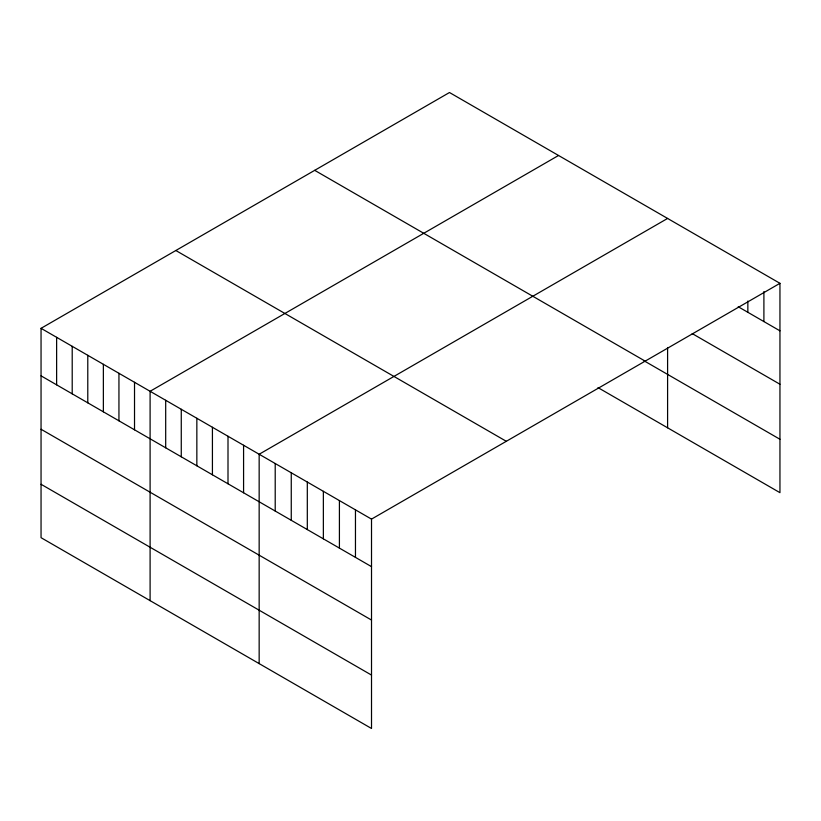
<?xml version="1.0" encoding="UTF-8"?>
<svg xmlns="http://www.w3.org/2000/svg" width="821" height="821" viewBox="0 0 821 821"><rect width="100%" height="100%" fill="white"/><g stroke="black" fill="none" stroke-linecap="round" stroke-linejoin="round"><path stroke-width="1.23" d="M779.95 283.317L371.513 519.118L371.513 728.484L41.05 537.683L41.05 328.328L449.487 92.516L779.95 283.317L779.95 492.672L598.006 387.625M558.537 155.477L150.099 391.289L150.099 600.654M667.596 218.437L259.159 454.249L259.159 663.614M738.212 306.736L779.95 330.832M692.206 333.583L779.95 384.238M314.7 170.337L645.162 361.127M643.705 360.604L779.95 439.266M175.838 250.508L506.3 441.298M41.05 328.328L371.513 519.118M41.05 375.844L371.513 566.644M41.05 429.26L371.513 620.05M41.05 484.277L371.513 675.078M763.899 291.558L763.899 321.565M747.849 301.04L747.849 312.298M667.596 347.499L667.596 427.803M355.462 509.851L355.462 557.377M339.412 500.584L339.412 548.11M323.361 491.317L323.361 538.843M307.311 482.05L307.311 529.576M291.26 472.783L291.26 520.309M275.209 463.516L275.209 511.042M243.58 445.259L243.58 492.774M228.002 436.259L228.002 483.785M212.423 427.269L212.423 474.784M196.845 418.269L196.845 465.794M181.267 409.279L181.267 456.794M165.688 400.279L165.688 447.804M134.521 382.288L134.521 429.814M118.942 373.298L118.942 420.824M103.364 364.308L103.364 411.824M87.785 355.308L87.785 402.834M72.207 346.318L72.207 393.834M56.628 337.318L56.628 384.844"/></g></svg>
